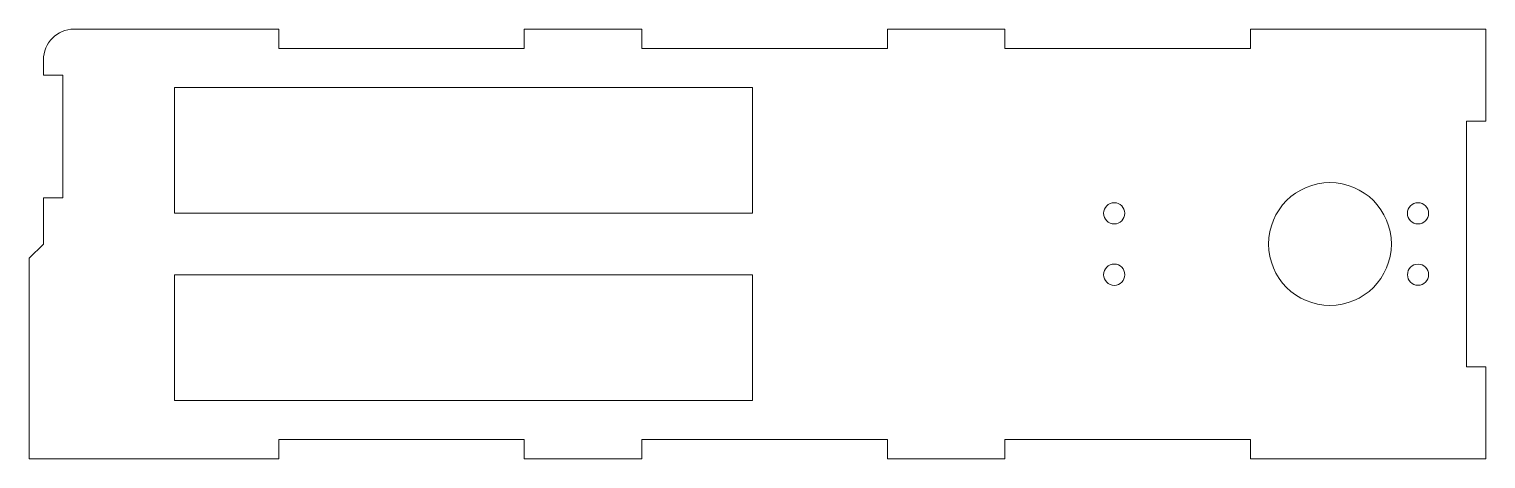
# Model space of a CAD drawing. Header units: millimetres. Extents: x -1 to 236, y 84 to 154.
import ezdxf

# ---------------------------------------------------------------- set-up
doc = ezdxf.new("R2010")
doc.units = ezdxf.units.MM

msp = doc.modelspace()

# ---------------------------------------------------------------- linework, layer by layer
at = {"color": 1, "lineweight": 5}
for p, q in [((5.86, 154.12), (39.2, 154.12)), ((39.2, 154.12), (39.2, 150.95)), ((79.2, 154.12), (79.2, 150.95)), ((79.2, 154.12), (98.36, 154.12)), ((98.36, 150.95), (98.36, 154.12)), ((138.36, 150.95), (138.36, 154.12)), ((138.36, 154.12), (157.51, 154.12)), ((157.51, 154.12), (157.51, 150.95)), ((197.51, 154.12), (197.51, 150.95)), ((197.51, 154.12), (235.86, 154.12)), ((235.86, 139.12), (235.86, 154.12)), ((39.2, 150.95), (79.2, 150.95)), ((138.36, 150.95), (98.36, 150.95)), ((197.51, 150.95), (157.51, 150.95)), ((0.86, 146.62), (0.86, 149.12)), ((4.03, 146.62), (0.86, 146.62)), ((4.03, 146.62), (4.03, 126.62)), ((22.21, 144.6), (116.37, 144.6)), ((22.21, 144.6), (22.21, 124.12)), ((116.37, 124.12), (116.37, 144.6)), ((235.86, 139.12), (232.68, 139.12)), ((232.68, 139.12), (232.68, 99.12)), ((0.86, 119.12), (0.86, 126.62)), ((4.03, 126.62), (0.86, 126.62)), ((116.37, 124.12), (22.21, 124.12)), ((-1.47, 116.8), (0.86, 119.12)), ((-1.47, 116.8), (-1.47, 84.12)), ((116.37, 114.12), (22.21, 114.12)), ((22.21, 114.12), (22.21, 93.65)), ((116.37, 93.65), (116.37, 114.12)), ((235.86, 99.12), (232.68, 99.12)), ((235.86, 84.12), (235.86, 99.12)), ((22.21, 93.65), (116.37, 93.65)), ((39.2, 87.3), (79.2, 87.3)), ((39.2, 84.12), (39.2, 87.3)), ((79.2, 84.12), (79.2, 87.3)), ((138.36, 87.3), (98.36, 87.3)), ((98.36, 87.3), (98.36, 84.12)), ((138.36, 87.3), (138.36, 84.12)), ((197.51, 87.3), (157.51, 87.3)), ((157.51, 84.12), (157.51, 87.3)), ((197.51, 84.12), (197.51, 87.3)), ((-1.47, 84.12), (39.2, 84.12)), ((79.2, 84.12), (98.36, 84.12)), ((138.36, 84.12), (157.51, 84.12)), ((197.51, 84.12), (235.86, 84.12))]:
    msp.add_line(p, q, dxfattribs=at)
for centre, radius in [((210.46, 119.12), 10), ((175.31, 124.12), 1.72), ((224.81, 124.12), 1.73), ((175.31, 114.12), 1.73), ((224.81, 114.12), 1.72)]:
    msp.add_circle(centre, radius, dxfattribs=at)
msp.add_arc((5.86, 149.12), 5, 90, 180, dxfattribs=at)

doc.saveas('drawing.dxf')
